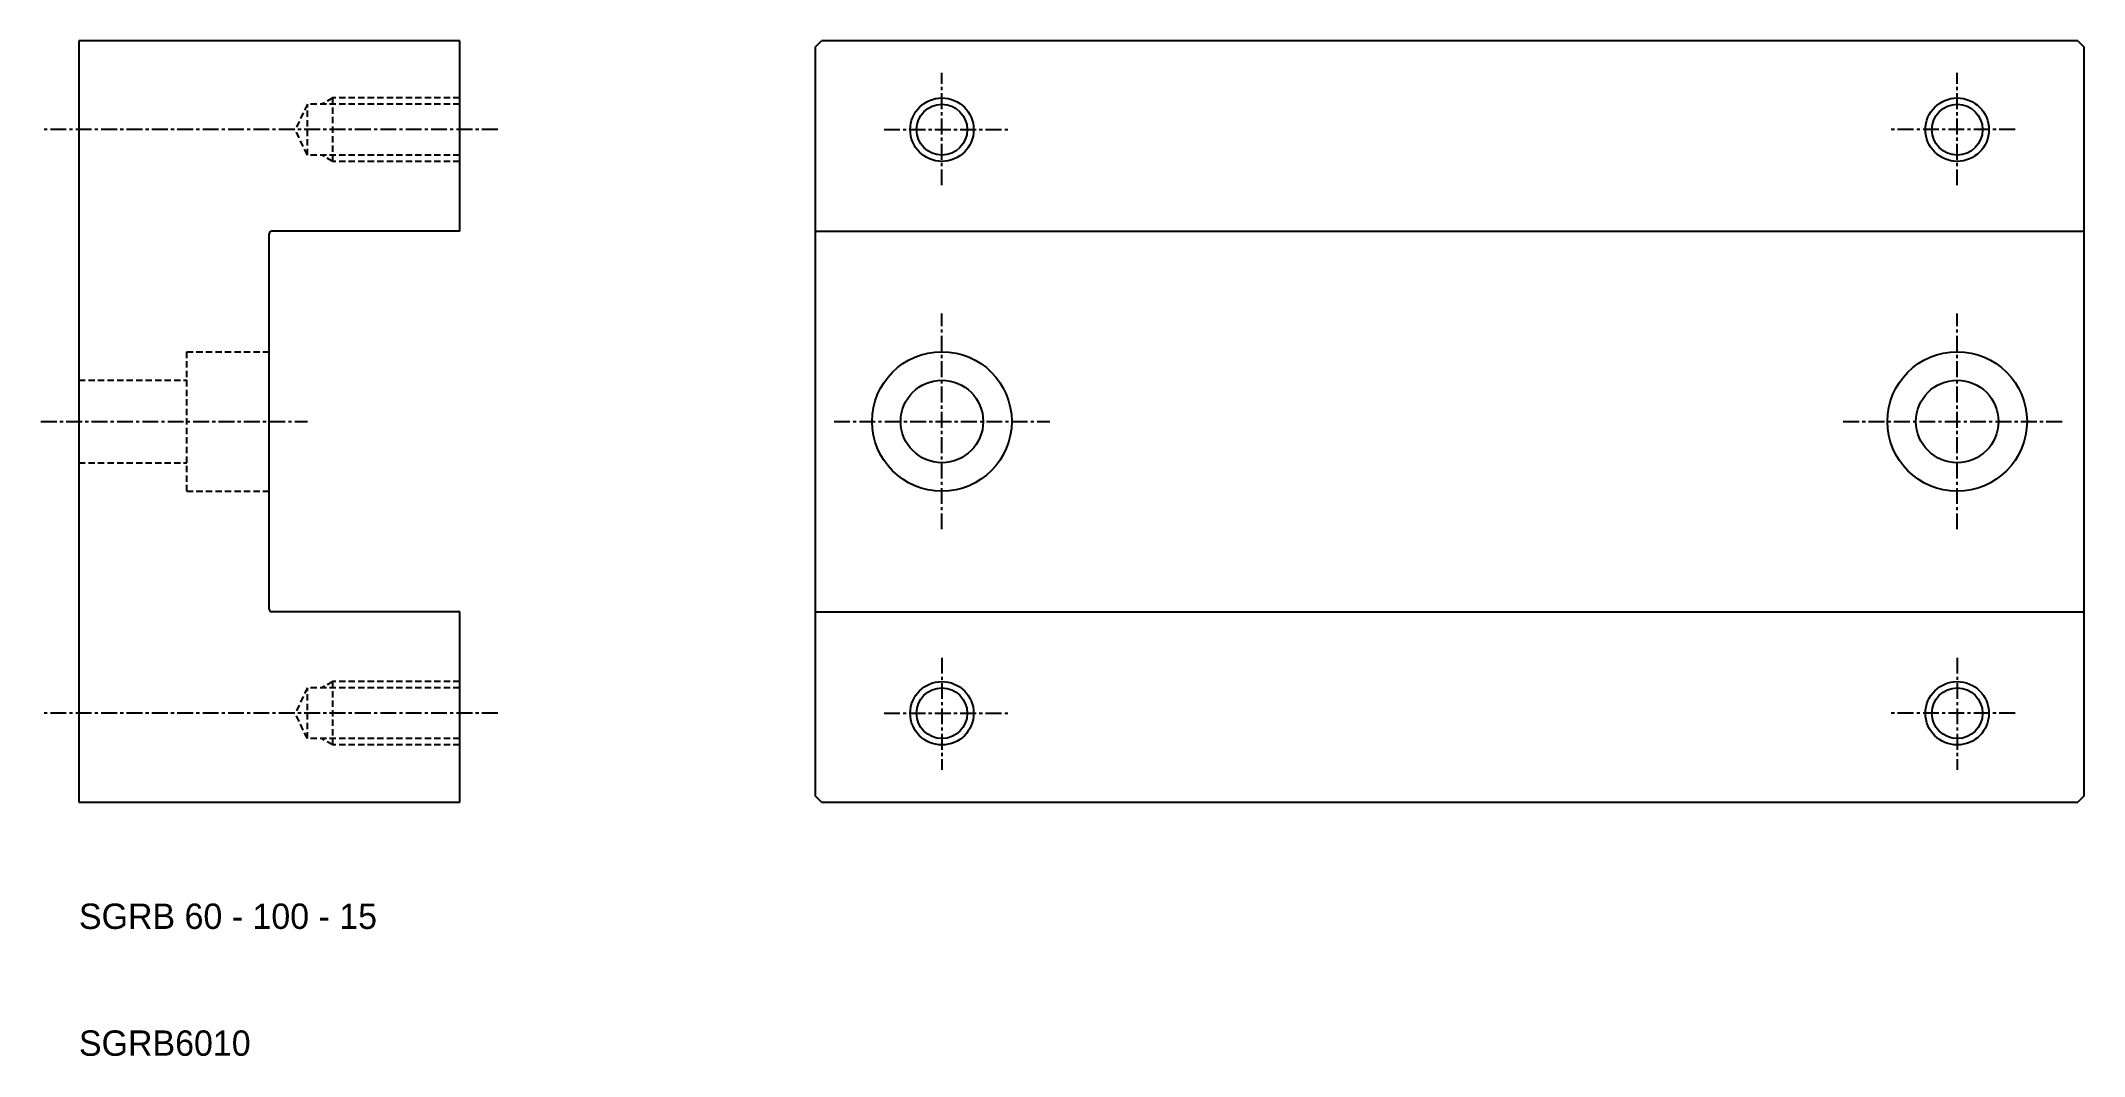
# Model space of a CAD drawing. Extents: x 7 to 168, y 10 to 90.
import ezdxf

# ---------------------------------------------------------------- set-up
doc = ezdxf.new("R2010")
doc.units = 0
doc.linetypes.add('CENTER', pattern=[2, 1.25, -0.25, 0.25, -0.25])
doc.linetypes.add('DASHED', pattern=[0.75, 0.5, -0.25])
doc.layers.get('0').update_dxf_attribs({"linetype": 'CONTINUOUS'})
doc.layers.add('CENTER', color=1, linetype='CENTER')

msp = doc.modelspace()

# ---------------------------------------------------------------- linework, layer by layer
at = {"color": 7, "linetype": 'CONTINUOUS'}
for p, q in [((10, 90), (10, 30)), ((40, 90), (10, 90)), ((40, 75), (40, 90)), ((68, 89.5), (68.5, 90)), ((68, 89.5), (68, 30.5)), ((167.5, 90), (68.5, 90)), ((167.5, 90), (168, 89.5)), ((168, 30.5), (168, 89.5)), ((25, 45.2), (25, 74.8)), ((40, 75), (25.2, 75)), ((68, 75), (168, 75)), ((40, 45), (25.2, 45)), ((40, 30), (40, 45)), ((68, 45), (168, 45)), ((10, 30), (40, 30)), ((68.5, 30), (68, 30.5)), ((68.5, 30), (167.5, 30)), ((168, 30.5), (167.5, 30))]:
    msp.add_line(p, q, dxfattribs=at)
at = {"color": 3, "linetype": 'DASHED'}
for p, q in [((30, 85.5), (29.133975, 85)), ((40, 85.5), (30, 85.5)), ((30, 80.5), (30, 85.5)), ((28, 85), (27.047619, 83)), ((40, 85), (28, 85)), ((28, 81), (28, 85)), ((28, 81), (27.047619, 83)), ((40, 81), (28, 81)), ((30, 80.5), (29.133975, 81)), ((40, 80.5), (30, 80.5)), ((18.5, 65.5), (25, 65.5)), ((18.5, 54.5), (18.5, 65.5)), ((10, 63.25), (18.5, 63.25)), ((10, 56.75), (18.5, 56.75)), ((18.5, 54.5), (25, 54.5)), ((28, 39), (27.047619, 37)), ((40, 39), (28, 39)), ((28, 35), (28, 39)), ((30, 39.5), (29.133975, 39)), ((40, 39.5), (30, 39.5)), ((30, 34.5), (30, 39.5)), ((28, 35), (27.047619, 37)), ((40, 35), (28, 35)), ((30, 34.5), (29.133975, 35)), ((40, 34.5), (30, 34.5))]:
    msp.add_line(p, q, dxfattribs=at)
at = {"color": 3}
for centre in [(78, 83), (158, 83), (78, 37), (158, 37)]:
    msp.add_circle(centre, 2.5, dxfattribs=at)
at = {"color": 7, "linetype": 'CONTINUOUS'}
for centre, radius in [((78, 83), 2), ((158, 83), 2), ((78, 60), 5.5), ((158, 60), 5.5), ((78, 60), 3.25), ((158, 60), 3.25), ((78, 37), 2), ((158, 37), 2)]:
    msp.add_circle(centre, radius, dxfattribs=at)
for centre, start, end in [((25.2, 74.8), 90, 180), ((25.2, 45.2), 180, 270)]:
    msp.add_arc(centre, 0.2, start, end, dxfattribs=at)
at = {"layer": 'CENTER', "color": 1, "linetype": 'CENTER'}
for p, q in [((78, 78.622428), (78, 87.471514)), ((158, 78.622428), (158, 87.471514)), ((43, 83), (7, 83)), ((73.444063, 83), (83.230512, 83)), ((162.555937, 83), (152.769488, 83)), ((78, 51.5), (78, 68.5)), ((158, 51.5), (158, 68.5)), ((7, 60), (28, 60)), ((69.5, 60), (86.5, 60)), ((149.015857, 60), (166.492164, 60)), ((78, 41.377572), (78, 32.528486)), ((158, 41.377572), (158, 32.528486)), ((43, 37), (7, 37)), ((73.444063, 37), (83.230512, 37)), ((162.555937, 37), (152.769488, 37))]:
    msp.add_line(p, q, dxfattribs=at)

# ---------------------------------------------------------------- texts
at = {"color": 7, "linetype": 'CONTINUOUS'}
for s, p in [('SGRB 60 - 100 - 15', (10, 20)), ('SGRB6010', (10, 10))]:
    msp.add_text(s, height=2, dxfattribs=at).set_placement(p)

doc.saveas('drawing.dxf')
